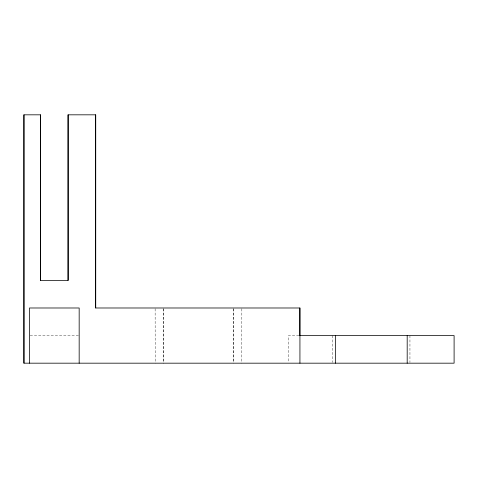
<?xml version="1.0" encoding="UTF-8"?>
<svg xmlns="http://www.w3.org/2000/svg" width="478" height="478" viewBox="0 0 478 478"><rect width="100%" height="100%" fill="white"/><g stroke="black" fill="none" stroke-linecap="round" stroke-linejoin="round"><path stroke-width="0.36" stroke-dasharray="2.39 1.79" d="M30.162 335.586L78.428 335.586M298.929 335.586L288.527 335.586L288.527 362.432M409.945 335.586L409.945 362.432M332.682 335.586L332.682 362.432M241.838 308.734L241.766 363.178M233.563 308.734L233.563 363.178M233.485 308.734L233.485 362.432M163.488 308.734L163.488 363.178M163.41 308.734L163.41 363.178M155.135 308.734L155.213 363.178"/><path stroke-width="0.72" d="M299.616 335.586L454.1 335.586L454.1 363.178L23.9 363.178L23.9 114.822L40.534 114.822L40.534 280.395M407.19 335.586L407.19 363.178M335.437 335.586L335.437 363.178M299.933 363.178L299.933 307.987L95.648 307.987L95.648 114.822M299.855 307.987L299.855 335.586M95.725 307.987L95.725 114.822L68.055 114.822L68.055 280.395M79.169 363.178L79.169 307.987L29.493 307.987L29.493 363.178M68.127 114.822L68.127 280.395L40.457 280.395L40.457 114.822M23.978 114.822L23.978 363.178"/></g></svg>
